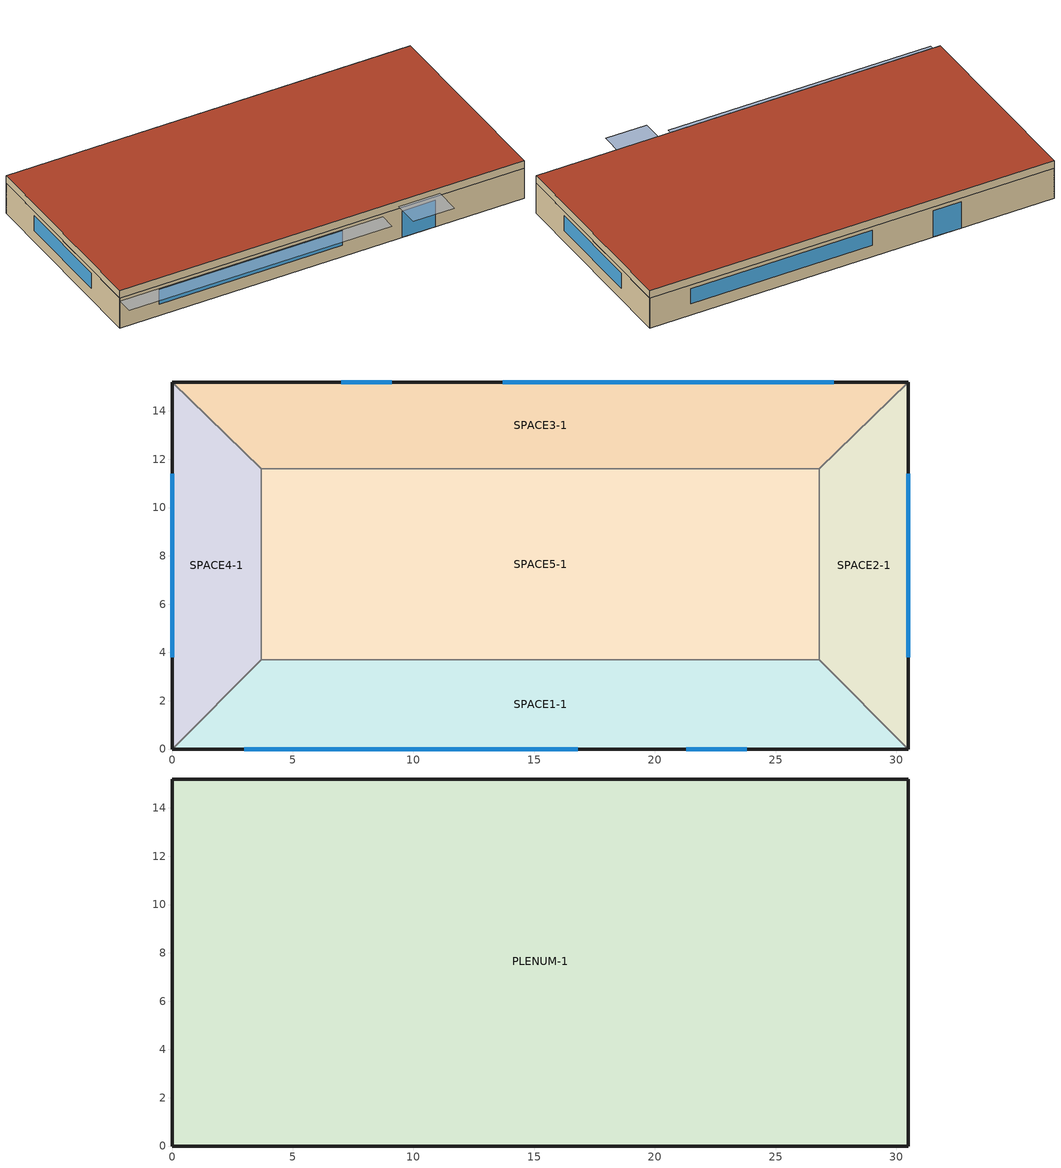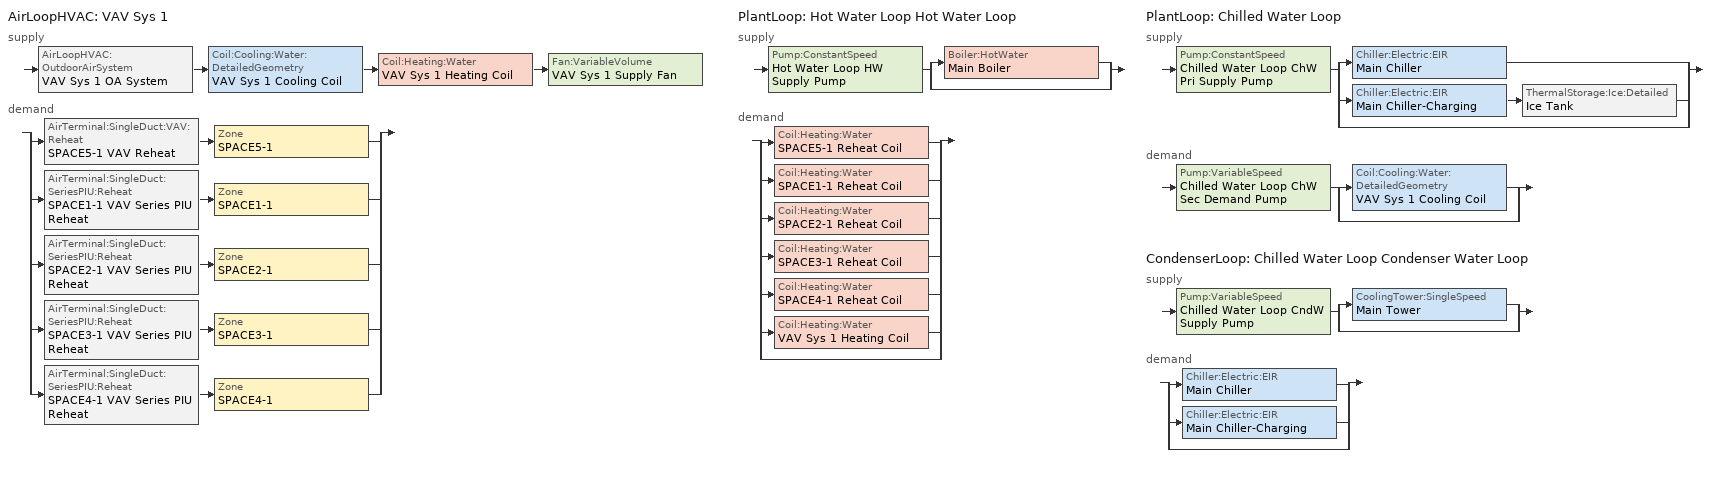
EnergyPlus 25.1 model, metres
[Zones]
SPACE1-1
 floor ground (FLOOR-SLAB-1): 26.8,3.7 30.5,0 0,0 3.7,3.7 z0
 wall outside (WALL-1): 0,0 30.5,0 z0:2.4
 wall to SPACE2-1 (INT-WALL-1): 30.5,0 26.8,3.7 z0:2.4
 wall to SPACE4-1 (INT-WALL-1): 3.7,3.7 0,0 z0:2.4
 wall to SPACE5-1 (INT-WALL-1): 26.8,3.7 3.7,3.7 z0:2.4
 window (Dbl Clr 3mm/13mm Air): 3,0 16.8,0 z0.9:2.1
 window (Sgl Grey 3mm): 21.3,0 23.8,0 z0:2.1
SPACE2-1
 floor ground (FLOOR-SLAB-1): 26.8,11.6 30.5,15.2 30.5,0 26.8,3.7 z0
 wall outside (WALL-1): 30.5,0 30.5,15.2 z0:2.4
 wall to SPACE3-1 (INT-WALL-1): 30.5,15.2 26.8,11.6 z0:2.4
 wall to SPACE5-1 (INT-WALL-1): 26.8,11.6 26.8,3.7 z0:2.4
 window (Dbl Clr 3mm/13mm Air): 30.5,3.8 30.5,11.4 z0.9:2.1
SPACE3-1
 floor ground (FLOOR-SLAB-1): 26.8,11.6 3.7,11.6 0,15.2 30.5,15.2 z0
 wall outside (WALL-1): 30.5,15.2 0,15.2 z0:2.4
 wall to SPACE4-1 (INT-WALL-1): 0,15.2 3.7,11.6 z0:2.4
 wall to SPACE5-1 (INT-WALL-1): 3.7,11.6 26.8,11.6 z0:2.4
 window (Dbl Clr 3mm/13mm Air): 27.4,15.2 13.7,15.2 z0.9:2.1
 window (Sgl Grey 3mm): 9.1,15.2 7,15.2 z0:2.1
SPACE4-1
 floor ground (FLOOR-SLAB-1): 3.7,3.7 0,0 0,15.2 3.7,11.6 z0
 wall outside (WALL-1): 0,15.2 0,0 z0:2.4
 wall to SPACE5-1 (INT-WALL-1): 3.7,3.7 3.7,11.6 z0:2.4
 window (Dbl Clr 3mm/13mm Air): 0,11.4 0,3.8 z0.9:2.1
SPACE5-1
 floor ground (FLOOR-SLAB-1): 26.8,11.6 26.8,3.7 3.7,3.7 3.7,11.6 z0
PLENUM-1
 floor to SPACE1-1 (CLNG-1): 26.8,3.7 30.5,0 0,0 3.7,3.7 z2.4
 floor to SPACE2-1 (CLNG-1): 26.8,11.6 30.5,15.2 30.5,0 26.8,3.7 z2.4
 floor to SPACE3-1 (CLNG-1): 26.8,11.6 3.7,11.6 0,15.2 30.5,15.2 z2.4
 floor to SPACE4-1 (CLNG-1): 3.7,3.7 0,0 0,15.2 3.7,11.6 z2.4
 floor to SPACE5-1 (CLNG-1): 26.8,11.6 26.8,3.7 3.7,3.7 3.7,11.6 z2.4
 wall outside (WALL-1): 0,0 30.5,0 30.5,15.2 0,15.2 0,0 z2.4:3
 roof outside (ROOF-1): 0,15.2 0,0 30.5,0 30.5,15.2 z3
shading: 0,-1.3 0,0 19.8,0 19.8,-1.3 z2.2; 21,-2 21,0 24.1,0 24.1,-2 z2.6
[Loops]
AirLoopHVAC 'VAV Sys 1'
 supply: AirLoopHVAC:OutdoorAirSystem 'VAV Sys 1 OA System' > Coil:Cooling:Water:DetailedGeometry 'VAV Sys 1 Cooling Coil' > Coil:Heating:Water 'VAV Sys 1 Heating Coil' > Fan:VariableVolume 'VAV Sys 1 Supply Fan'
 demand: split
  | AirTerminal:SingleDuct:VAV:Reheat 'SPACE5-1 VAV Reheat' > Zone 'SPACE5-1'
  | AirTerminal:SingleDuct:SeriesPIU:Reheat 'SPACE1-1 VAV Series PIU Reheat' > Zone 'SPACE1-1'
  | AirTerminal:SingleDuct:SeriesPIU:Reheat 'SPACE2-1 VAV Series PIU Reheat' > Zone 'SPACE2-1'
  | AirTerminal:SingleDuct:SeriesPIU:Reheat 'SPACE3-1 VAV Series PIU Reheat' > Zone 'SPACE3-1'
  | AirTerminal:SingleDuct:SeriesPIU:Reheat 'SPACE4-1 VAV Series PIU Reheat' > Zone 'SPACE4-1'
PlantLoop 'Hot Water Loop Hot Water Loop'
 supply: Pump:ConstantSpeed 'Hot Water Loop HW Supply Pump' > split
  | Boiler:HotWater 'Main Boiler'
  | bypass
 demand: split
  | Coil:Heating:Water 'SPACE5-1 Reheat Coil'
  | Coil:Heating:Water 'SPACE1-1 Reheat Coil'
  | Coil:Heating:Water 'SPACE2-1 Reheat Coil'
  | Coil:Heating:Water 'SPACE3-1 Reheat Coil'
  | Coil:Heating:Water 'SPACE4-1 Reheat Coil'
  | Coil:Heating:Water 'VAV Sys 1 Heating Coil'
  | bypass
PlantLoop 'Chilled Water Loop'
 supply: Pump:ConstantSpeed 'Chilled Water Loop ChW Pri Supply Pump' > split
  | Chiller:Electric:EIR 'Main Chiller'
  | Chiller:Electric:EIR 'Main Chiller-Charging' > ThermalStorage:Ice:Detailed 'Ice Tank'
  | bypass
 demand: Pump:VariableSpeed 'Chilled Water Loop ChW Sec Demand Pump' > split
  | Coil:Cooling:Water:DetailedGeometry 'VAV Sys 1 Cooling Coil'
  | bypass
CondenserLoop 'Chilled Water Loop Condenser Water Loop'
 supply: Pump:VariableSpeed 'Chilled Water Loop CndW Supply Pump' > split
  | CoolingTower:SingleSpeed 'Main Tower'
  | bypass
 demand: split
  | Chiller:Electric:EIR 'Main Chiller'
  | Chiller:Electric:EIR 'Main Chiller-Charging'
  | bypass
[Building]
Building: North Axis {deg}=30; Terrain=City; Loads Convergence Tolerance Value {W}=0.04; Temperature Convergence Tolerance Value {deltaC}=0.4; Solar Distribution=FullExterior; Maximum Number of Warmup Days=25; Minimum Number of Warmup Days=6
[Site:Location]
CHICAGO_IL_USA TMY2-94846: Latitude {deg}=41.78; Longitude {deg}=-87.75; Time Zone {hr}=-6; Elevation {m}=190
[SizingPeriod:DesignDay] Day of Month=21; Humidity Condition Type=Wetbulb; Barometric Pressure {Pa}=99063; Rain Indicator=No; Snow Indicator=No; Daylight Saving Time Indicator=No; Solar Model Indicator=ASHRAEClearSky
Name | Month | Day Type | Maximum Dry-Bulb Temperature {C} | Daily Dry-Bulb Temperature Range {deltaC} | Wetbulb or DewPoint at Maximum Dry-Bulb {C} | Wind Speed {m/s} | Wind Direction {deg} | Sky Clearness
CHICAGO_IL_USA Annual Heating 99% Design Conditions DB | 1 | WinterDesignDay | -17.3 | 0 | -17.3 | 4.9 | 270 | 0
CHICAGO_IL_USA Annual Cooling 1% Design Conditions DB/MCWB | 7 | SummerDesignDay | 31.5 | 10.7 | 23 | 5.3 | 230 | 1
[Site:GroundTemperature:BuildingSurface]
21.5, 21.4, 21.5, 21.5, 22, 22.9, 23, 23.1, 23.1, 22.2, 21.7, 21.6
[Material] Thermal Absorptance=0.9
Name | Roughness | Thickness {m} | Conductivity {W/m-K} | Density {kg/m3} | Specific Heat {J/kg-K} | Solar Absorptance | Visible Absorptance
RG01 | Rough | 0.0127 | 1.442 | 881 | 1674 | 0.65 | 0.65
BR01 | VeryRough | 0.0095 | 0.162 | 1121 | 1464 | 0.7 | 0.7
IN46 | VeryRough | 0.0762 | 0.023 | 24 | 1590 | 0.5 | 0.5
WD01 | MediumSmooth | 0.0191 | 0.115 | 513 | 1381 | 0.78 | 0.78
PW03 | MediumSmooth | 0.0127 | 0.115 | 545 | 1213 | 0.78 | 0.78
IN02 | Rough | 0.0901 | 0.043 | 10 | 837 | 0.75 | 0.75
GP01 | MediumSmooth | 0.0127 | 0.16 | 801 | 837 | 0.75 | 0.75
GP02 | MediumSmooth | 0.0159 | 0.16 | 801 | 837 | 0.75 | 0.75
CC03 | MediumRough | 0.1016 | 1.31 | 2243 | 837 | 0.65 | 0.65
[Material:NoMass]
MAT-CLNG-1: Roughness=Rough; Thermal Resistance {m2-K/W}=0.652259; Thermal Absorptance=0.65; Solar Absorptance=0.65; Visible Absorptance=0.65
[Material:AirGap]
AL21: Thermal Resistance {m2-K/W}=0.157
[Construction]
ROOF-1: RG01, BR01, IN46, WD01
WALL-1: WD01, PW03, IN02, GP01
CLNG-1: MAT-CLNG-1
FLOOR-SLAB-1: CC03
INT-WALL-1: GP02, AL21, GP02
Dbl Clr 3mm/13mm Air: CLEAR 3MM, AIR 13MM, CLEAR 3MM
Sgl Grey 3mm: GREY 3MM
[WindowMaterial:Gas]
AIR 13MM: Gas Type=Air; Thickness {m}=0.0127
[WindowMaterial:Glazing] Optical Data Type=SpectralAverage; Thickness {m}=0.003; Infrared Transmittance at Normal Incidence=0; Front Side Infrared Hemispherical Emissivity=0.84; Back Side Infrared Hemispherical Emissivity=0.84; Conductivity {W/m-K}=0.9
Name | Solar Transmittance at Normal Incidence | Front Side Solar Reflectance at Normal Incidence | Back Side Solar Reflectance at Normal Incidence | Visible Transmittance at Normal Incidence | Front Side Visible Reflectance at Normal Incidence | Back Side Visible Reflectance at Normal Incidence
CLEAR 3MM | 0.837 | 0.075 | 0.075 | 0.898 | 0.081 | 0.081
GREY 3MM | 0.626 | 0.061 | 0.061 | 0.611 | 0.061 | 0.061
[Zone] Type=1; Multiplier=1
Name | Ceiling Height {m} | Volume {m3}
PLENUM-1 | 0.6096 | 283.2
SPACE1-1; SPACE3-1 | 2.4384 | 239.247
SPACE2-1; SPACE4-1 | 2.4384 | 103.311
SPACE5-1 | 2.4384 | 447.683
[ZoneInfiltration:DesignFlowRate] Schedule=INFIL-SCH; Design Flow Rate Calculation Method=flow/zone; Constant Term Coefficient=0; Temperature Term Coefficient=0; Velocity Term Coefficient=0.2237; Velocity Squared Term Coefficient=0
Name | Zone or ZoneList or Space or SpaceList | Design Flow Rate {m3/s}
SPACE1-1 Infil 1 | SPACE1-1 | 0.0167
SPACE2-1 Infil 1 | SPACE2-1 | 0.00717
SPACE3-1 Infil 1 | SPACE3-1 | 0.0167
SPACE4-1 Infil 1 | SPACE4-1 | 0.00717
SPACE5-1 Infil 1 | SPACE5-1 | 0.031089
[People] Number of People Schedule=OCCUPY-1; Number of People Calculation Method=people; Fraction Radiant=0.3; Activity Level Schedule=ActSchd
Name | Zone or ZoneList or Space or SpaceList | Number of People
SPACE1-1 People 1 | SPACE1-1 | 11
SPACE2-1 People 1 | SPACE2-1 | 5
SPACE3-1 People 1 | SPACE3-1 | 11
SPACE4-1 People 1 | SPACE4-1 | 5
SPACE5-1 People 1 | SPACE5-1 | 20
[Lights] Schedule=LIGHTS-1; Design Level Calculation Method=LightingLevel; Return Air Fraction=0.2; Fraction Radiant=0.59; Fraction Visible=0.2; Fraction Replaceable=0
Name | Zone or ZoneList or Space or SpaceList | Lighting Level {W}
SPACE1-1 Lights 1 | SPACE1-1 | 1584
SPACE2-1 Lights 1 | SPACE2-1 | 684
SPACE3-1 Lights 1 | SPACE3-1 | 1584
SPACE4-1 Lights 1 | SPACE4-1 | 684
SPACE5-1 Lights 1 | SPACE5-1 | 2964
[ElectricEquipment] Schedule=EQUIP-1; Design Level Calculation Method=EquipmentLevel; Fraction Latent=0; Fraction Radiant=0.3; Fraction Lost=0
Name | Zone or ZoneList or Space or SpaceList | Design Level {W}
SPACE1-1 ElecEq 1 | SPACE1-1 | 1056
SPACE2-1 ElecEq 1 | SPACE2-1 | 456
SPACE3-1 ElecEq 1 | SPACE3-1 | 1056
SPACE4-1 ElecEq 1 | SPACE4-1 | 456
SPACE5-1 ElecEq 1 | SPACE5-1 | 1976
[ThermostatSetpoint:DualSetpoint]
All Zones Dual SP Control: Heating Setpoint Temperature Schedule=Htg-SetP-Sch; Cooling Setpoint Temperature Schedule=Clg-SetP-Sch
[ZoneControl:Thermostat] Control Type Schedule=COMPACT HVAC-ALWAYS 4; Control 1=All Zones Dual SP Control
Name | Zone or ZoneList
SPACE5-1 Thermostat | SPACE5-1
SPACE1-1 Thermostat | SPACE1-1
SPACE2-1 Thermostat | SPACE2-1
SPACE3-1 Thermostat | SPACE3-1
SPACE4-1 Thermostat | SPACE4-1
[Sizing:Zone] Zone Cooling Design Supply Air Temperature Input Method=SupplyAirTemperature; Zone Cooling Design Supply Air Temperature {C}=14; Zone Heating Design Supply Air Temperature Input Method=SupplyAirTemperature; Zone Heating Design Supply Air Temperature {C}=50; Zone Cooling Design Supply Air Humidity Ratio {kgWater/kgDryAir}=0.008; Zone Heating Design Supply Air Humidity Ratio {kgWater/kgDryAir}=0.008; Zone Heating Sizing Factor=0; Zone Cooling Sizing Factor=0; Cooling Design Air Flow Method=DesignDay; Cooling Design Air Flow Rate {m3/s}=0; Heating Design Air Flow Method=DesignDay; Heating Design Air Flow Rate {m3/s}=0; Account for Dedicated Outdoor Air System=No; Dedicated Outdoor Air System Control Strategy=NeutralSupplyAir; Dedicated Outdoor Air Low Setpoint Temperature for Design {C}=autosize; Dedicated Outdoor Air High Setpoint Temperature for Design {C}=autosize
Name | Design Specification Outdoor Air Object
SPACE5-1 | SZ DSOA SPACE5-1
SPACE1-1 | SZ DSOA SPACE1-1
SPACE2-1 | SZ DSOA SPACE2-1
SPACE3-1 | SZ DSOA SPACE3-1
SPACE4-1 | SZ DSOA SPACE4-1
[DesignSpecification:OutdoorAir] Outdoor Air Method=flow/person; Outdoor Air Flow per Person {m3/s-person}=0.00944; Outdoor Air Flow per Zone Floor Area {m3/s-m2}=0; Outdoor Air Flow per Zone {m3/s}=0
SZ DSOA SPACE5-1; SZ DSOA SPACE1-1; SZ DSOA SPACE2-1; SZ DSOA SPACE3-1; SZ DSOA SPACE4-1
[Zone equipment]
SPACE5-1: SPACE5-1 VAV Reheat
SPACE1-1: SPACE1-1 VAV Series PIU Reheat
SPACE2-1: SPACE2-1 VAV Series PIU Reheat
SPACE3-1: SPACE3-1 VAV Series PIU Reheat
SPACE4-1: SPACE4-1 VAV Series PIU Reheat
[AirTerminal:SingleDuct:VAV:Reheat]
SPACE5-1 VAV Reheat: Availability Schedule=COMPACT HVAC-ALWAYS 1; Maximum Air Flow Rate {m3/s}=autosize; Zone Minimum Air Flow Input Method=Constant; Constant Minimum Air Flow Fraction=0.3; Reheat Coil=SPACE5-1 Reheat Coil; Maximum Hot Water or Steam Flow Rate {m3/s}=autosize; Minimum Hot Water or Steam Flow Rate {m3/s}=0; Convergence Tolerance=0.001; Damper Heating Action=Reverse
[Coil:Heating:Water] Availability Schedule=COMPACT HVAC-ALWAYS 1; U-Factor Times Area Value {W/K}=autosize; Maximum Water Flow Rate {m3/s}=autosize; Performance Input Method=UFactorTimesAreaAndDesignWaterFlowRate; Rated Capacity {W}=autosize; Rated Inlet Water Temperature {C}=82.2; Rated Inlet Air Temperature {C}=16.6; Rated Outlet Water Temperature {C}=71.1; Rated Outlet Air Temperature {C}=32.2
SPACE5-1 Reheat Coil; SPACE1-1 Reheat Coil; SPACE2-1 Reheat Coil; SPACE3-1 Reheat Coil; SPACE4-1 Reheat Coil; VAV Sys 1 Heating Coil
[AirTerminal:SingleDuct:SeriesPIU:Reheat] Availability Schedule=COMPACT HVAC-ALWAYS 1; Maximum Air Flow Rate {m3/s}=autosize; Maximum Primary Air Flow Rate {m3/s}=autosize; Minimum Primary Air Flow Fraction=autosize; Maximum Hot Water or Steam Flow Rate {m3/s}=autosize; Minimum Hot Water or Steam Flow Rate {m3/s}=0; Convergence Tolerance=0.001
Name | Fan | Reheat Coil
SPACE1-1 VAV Series PIU Reheat | SPACE1-1 PIU Fan | SPACE1-1 Reheat Coil
SPACE2-1 VAV Series PIU Reheat | SPACE2-1 PIU Fan | SPACE2-1 Reheat Coil
SPACE3-1 VAV Series PIU Reheat | SPACE3-1 PIU Fan | SPACE3-1 Reheat Coil
SPACE4-1 VAV Series PIU Reheat | SPACE4-1 PIU Fan | SPACE4-1 Reheat Coil
[Fan:ConstantVolume] Availability Schedule=COMPACT HVAC-ALWAYS 1; Fan Total Efficiency=0.7; Pressure Rise {Pa}=1000; Maximum Flow Rate {m3/s}=autosize; Motor Efficiency=0.9; Motor In Airstream Fraction=1
SPACE1-1 PIU Fan; SPACE2-1 PIU Fan; SPACE3-1 PIU Fan; SPACE4-1 PIU Fan
[Sizing:System]
VAV Sys 1: Type of Load to Size On=sensible; Design Outdoor Air Flow Rate {m3/s}=autosize; Central Heating Maximum System Air Flow Ratio=0.3; Preheat Design Temperature {C}=7; Preheat Design Humidity Ratio {kgWater/kgDryAir}=0.008; Precool Design Temperature {C}=11; Precool Design Humidity Ratio {kgWater/kgDryAir}=0.008; Central Cooling Design Supply Air Temperature {C}=14; Central Heating Design Supply Air Temperature {C}=10; Type of Zone Sum to Use=noncoincident; 100% Outdoor Air in Cooling=no; 100% Outdoor Air in Heating=no; Central Cooling Design Supply Air Humidity Ratio {kgWater/kgDryAir}=0.008; Central Heating Design Supply Air Humidity Ratio {kgWater/kgDryAir}=0.008; Cooling Supply Air Flow Rate Method=DesignDay; Cooling Supply Air Flow Rate {m3/s}=0; Heating Supply Air Flow Rate Method=DesignDay; Heating Supply Air Flow Rate {m3/s}=0; Zone Maximum Outdoor Air Fraction=1; Cooling Design Capacity Method=CoolingDesignCapacity; Cooling Design Capacity {W}=autosize; Heating Design Capacity Method=HeatingDesignCapacity; Heating Design Capacity {W}=autosize; Central Cooling Capacity Control Method=VAV
[AirLoopHVAC]
VAV Sys 1: Design Supply Air Flow Rate {m3/s}=autosize
[AirLoopHVAC:ReturnPlenum]
VAV Sys 1 Return Plenum: Zone=PLENUM-1
[AvailabilityManager:NightCycle]
VAV Sys 1 Availability: Applicability Schedule=COMPACT HVAC-ALWAYS 1; Fan Schedule=FanAvailSched; Control Type=CycleOnAnyZoneFansOnly; Thermostat Tolerance {deltaC}=1; Cycling Run Time Control Type=FixedRunTime; Cycling Run Time {s}=3600
[SetpointManager:Scheduled] Control Variable=Temperature
Name | Schedule | Setpoint Node or NodeList
VAV Sys 1 Cooling Supply Air Temp Manager | COMPACT HVAC-ALWAYS 14 | VAV Sys 1 Supply Fan Outlet
VAV Sys 1 Heating Supply Air Temp Manager | COMPACT HVAC-ALWAYS 10.0 | VAV Sys 1 Supply Path Inlet
Main Chiller Setpoint Manager | Main Chiller Setpoint Temp Schedule | Main Chiller ChW Outlet
Main Chiller-Charging Setpoint Manager | Main Chiller-Charging Setpoint Temp Schedule | Ice Tank Inlet
Ice Tank Setpoint Manager | Ice Tank Setpoint Temp Schedule | Ice Tank Outlet
Chilled Water Primary Loop Setpoint Manager | CW Loop Temp Schedule | Chilled Water Loop ChW Pri Supply Outlet
Chilled Water Secondary Loop Setpoint Manager | COMPACT HVAC-ALWAYS 7.22 | Chilled Water Loop ChW Sec Demand Inlet
Chilled Water Loop CndW Temp Manager | COMPACT HVAC-ALWAYS 29.4 | Chilled Water Loop CndW Supply Outlet
[Coil:Cooling:Water:DetailedGeometry]
VAV Sys 1 Cooling Coil: Availability Schedule=COMPACT HVAC-ALWAYS 1; Maximum Water Flow Rate {m3/s}=autosize; Tube Outside Surface Area {m2}=autosize; Total Tube Inside Area {m2}=autosize; Fin Surface Area {m2}=autosize; Minimum Airflow Area {m2}=autosize; Coil Depth {m}=autosize; Fin Diameter {m}=autosize; Fin Thickness {m}=0.0015; Tube Inside Diameter {m}=0.01445; Tube Outside Diameter {m}=0.0159; Tube Thermal Conductivity {W/m-K}=386; Fin Thermal Conductivity {W/m-K}=204; Fin Spacing {m}=0.0018; Tube Depth Spacing {m}=0.026; Number of Tube Rows=4; Number of Tubes per Row=autosize
[Controller:WaterCoil] Control Variable=Temperature; Actuator Variable=FLOW; Controller Convergence Tolerance {deltaC}=autosize; Maximum Actuated Flow {m3/s}=autosize; Minimum Actuated Flow {m3/s}=0
Name | Action
VAV Sys 1 Cooling Coil Controller | Reverse
VAV Sys 1 Heating Coil Controller | Normal
[SetpointManager:MixedAir] Control Variable=Temperature
Name | Setpoint Node or NodeList
VAV Sys 1 Cooling Coil Air Temp Manager | VAV Sys 1 Mixed Air Nodes
VAV Sys 1 Heating Coil Air Temp Manager | VAV Sys 1 Heating Coil Outlet
[Fan:VariableVolume]
VAV Sys 1 Supply Fan: Availability Schedule=FanAvailSched; Fan Total Efficiency=0.7; Pressure Rise {Pa}=600; Maximum Flow Rate {m3/s}=autosize; Fan Power Minimum Flow Rate Input Method=Fraction; Fan Power Minimum Flow Fraction=0.25; Motor Efficiency=0.9; Motor In Airstream Fraction=1; Fan Power Coefficient 1=0.350712; Fan Power Coefficient 2=0.308505; Fan Power Coefficient 3=-0.541374; Fan Power Coefficient 4=0.871988; Fan Power Coefficient 5=0
[Controller:OutdoorAir]
VAV Sys 1 OA Controller: Minimum Outdoor Air Flow Rate {m3/s}=autosize; Maximum Outdoor Air Flow Rate {m3/s}=autosize; Economizer Control Type=DifferentialDryBulb; Economizer Control Action Type=ModulateFlow; Economizer Maximum Limit Dry-Bulb Temperature {C}=19; Economizer Minimum Limit Dry-Bulb Temperature {C}=4; Lockout Type=NoLockout; Minimum Limit Type=FixedMinimum; Minimum Outdoor Air Schedule=Min OA Sched
[Sizing:Plant]
Name | Loop Type | Design Loop Exit Temperature {C} | Loop Design Temperature Difference {deltaC}
Hot Water Loop Hot Water Loop | Heating | 82 | 11
Chilled Water Loop | Cooling | 7.22 | 6.67
Chilled Water Loop Condenser Water Loop | Condenser | 29.4 | 5.6
[PlantLoop] Minimum Loop Flow Rate {m3/s}=0; Plant Loop Volume {m3}=autosize; Load Distribution Scheme=SequentialLoad; Plant Loop Demand Calculation Scheme=SingleSetPoint
Name | Fluid Type | Plant Equipment Operation Scheme | Maximum Loop Temperature {C} | Minimum Loop Temperature {C} | Maximum Loop Flow Rate {m3/s} | User Defined Fluid Type | Common Pipe Simulation
Hot Water Loop Hot Water Loop | Water | Hot Water Loop Operation | 100 | 10 | autosize
Chilled Water Loop | UserDefinedFluidType | Chilled Water Loop Chiller Operation | 98 | -5 | 0.0027018 | EthyleneGlycol40Percent | TwoWayCommonPipe
[PlantEquipmentOperationSchemes] Control Scheme 1 Schedule=COMPACT HVAC-ALWAYS 1
Name | Control Scheme 1
Hot Water Loop Operation | Hot Water Loop Operation All Hours
Chilled Water Loop Chiller Operation | Chiller and Partial Ice Storage
[PlantEquipmentOperation:HeatingLoad]
Hot Water Loop Operation All Hours: Load Range 1 Lower Limit {W}=0; Load Range 1 Upper Limit {W}=1000000000000000; Range 1 Equipment List=Hot Water Loop All Equipment
[PlantEquipmentList]
Hot Water Loop All Equipment: Main Boiler
[SetpointManager:OutdoorAirReset]
Hot Water Loop HW Temp Manager: Control Variable=Temperature; Setpoint at Outdoor Low Temperature {C}=82.2; Outdoor Low Temperature {C}=-6.7; Setpoint at Outdoor High Temperature {C}=65.6; Outdoor High Temperature {C}=10; Setpoint Node or NodeList=Hot Water Loop HW Supply Outlet
[Pump:ConstantSpeed] Design Pump Head {Pa}=179352; Motor Efficiency=0.9; Fraction of Motor Inefficiencies to Fluid Stream=0
Name | Design Flow Rate {m3/s} | Design Power Consumption {W} | Pump Control Type | Pump Flow Rate Schedule
Hot Water Loop HW Supply Pump | autosize | autosize | INTERMITTENT
Chilled Water Loop ChW Pri Supply Pump | 0.0027018 | 790.28 | CONTINUOUS | COMPACT HVAC-ALWAYS 1
[Boiler:HotWater]
Main Boiler: Fuel Type=NaturalGas; Nominal Capacity {W}=autosize; Nominal Thermal Efficiency=0.8; Efficiency Curve Temperature Evaluation Variable=LeavingBoiler; Normalized Boiler Efficiency Curve=BoilerEfficiency; Design Water Flow Rate {m3/s}=autosize; Minimum Part Load Ratio=0; Maximum Part Load Ratio=1.1; Optimum Part Load Ratio=1; Water Outlet Upper Temperature Limit {C}=100; Boiler Flow Mode=ConstantFlow; On Cycle Parasitic Electric Load {W}=0
[PlantEquipmentOperation:ComponentSetpoint]
Chiller and Partial Ice Storage: Equipment 1=Main Chiller; Component 1 Flow Rate {m3/s}=0.0013509; Operation 1 Type=COOLING; Equipment 2=Main Chiller-Charging; Component 2 Flow Rate {m3/s}=0.0013509; Operation 2 Type=COOLING; Equipment 3=Ice Tank; Component 3 Flow Rate {m3/s}=0.0013509; Operation 3 Type=DUAL
[Chiller:Electric:EIR] Reference Capacity {W}=20000; Reference COP {W/W}=3.2; Reference Leaving Chilled Water Temperature {C}=6.67; Reference Entering Condenser Fluid Temperature {C}=29.4; Reference Chilled Water Flow Rate {m3/s}=0.0013509; Reference Condenser Fluid Flow Rate {m3/s}=0.00084106; Cooling Capacity Function of Temperature Curve=Main Chiller RecipCapFT; Electric Input to Cooling Output Ratio Function of Temperature Curve=Main Chiller RecipEIRFT; Electric Input to Cooling Output Ratio Function of Part Load Ratio Curve=Main Chiller RecipEIRFPLR; Minimum Part Load Ratio=0; Maximum Part Load Ratio=1; Optimum Part Load Ratio=1; Minimum Unloading Ratio=0.25; Condenser Type=WaterCooled; Fraction of Compressor Electric Consumption Rejected by Condenser=1; Chiller Flow Mode=ConstantFlow; Design Heat Recovery Water Flow Rate {m3/s}=0
Name | Leaving Chilled Water Lower Temperature Limit {C}
Main Chiller | 5
Main Chiller-Charging | -5
[ThermalStorage:Ice:Detailed]
Ice Tank: Availability Schedule=Ice Tank Availability; Capacity {GJ}=0.6; Discharging Curve Variable Specifications=FractionDischargedLMTD; Discharging Curve=DischargeCurve; Charging Curve Variable Specifications=FractionChargedLMTD; Charging Curve=ChargeCurve; Timestep of the Curve Data {hr}=1; Parasitic Electric Load During Discharging=0.0001; Parasitic Electric Load During Charging=0.0002; Tank Loss Coefficient=0.0003; Freezing Temperature of Storage Medium {C}=0
[CoolingTower:SingleSpeed]
Main Tower: Design Water Flow Rate {m3/s}=autosize; Design Air Flow Rate {m3/s}=autosize; Design Fan Power {W}=autosize; Design U-Factor Times Area Value {W/K}=autosize; Free Convection Regime Air Flow Rate {m3/s}=autocalculate; Free Convection Regime U-Factor Times Area Value {W/K}=autocalculate; Performance Input Method=UFactorTimesAreaAndDesignWaterFlowRate
[AvailabilityManager:LowTemperatureTurnOff]
Name | Temperature {C} | Applicability Schedule
Cold Weather Pri Chilled Water Shut Off Availability Manager | 10
End Storage Charging Availability Manager | -4 | FanAvailSchedInverse
[Pump:VariableSpeed] Design Pump Head {Pa}=179352; Design Power Consumption {W}=autosize; Motor Efficiency=0.9; Fraction of Motor Inefficiencies to Fluid Stream=0; Coefficient 1 of the Part Load Performance Curve=0; Coefficient 2 of the Part Load Performance Curve=1; Coefficient 3 of the Part Load Performance Curve=0; Coefficient 4 of the Part Load Performance Curve=0; Design Minimum Flow Rate {m3/s}=0; Pump Control Type=INTERMITTENT; Pump Flow Rate Schedule=COMPACT HVAC-ALWAYS 1
Name | Design Maximum Flow Rate {m3/s}
Chilled Water Loop ChW Sec Demand Pump | 0.0013509
Chilled Water Loop CndW Supply Pump | autosize
[CondenserLoop]
Chilled Water Loop Condenser Water Loop: Fluid Type=Water; Condenser Equipment Operation Scheme=Chilled Water Loop Condenser Operation; Maximum Loop Temperature {C}=80; Minimum Loop Temperature {C}=5; Maximum Loop Flow Rate {m3/s}=autosize; Minimum Loop Flow Rate {m3/s}=0; Condenser Loop Volume {m3}=autosize; Load Distribution Scheme=SequentialLoad
[CondenserEquipmentOperationSchemes]
Chilled Water Loop Condenser Operation: Control Scheme 1=Chilled Water Loop Condenser Operation All Hours; Control Scheme 1 Schedule=COMPACT HVAC-ALWAYS 1
[PlantEquipmentOperation:CoolingLoad]
Chilled Water Loop Condenser Operation All Hours: Load Range 1 Lower Limit {W}=0; Load Range 1 Upper Limit {W}=1000000000000000; Range 1 Equipment List=Chilled Water Loop All Condensers
[CondenserEquipmentList]
Chilled Water Loop All Condensers: Main Tower
[UtilityCost:Tariff]
WiscPubServ_CG-20-SmallCommercial: Output Meter=Electricity:Facility; Conversion Factor Choice=kWh; Time of Use Period Schedule=WiscPubServTOUSchedule; Season Schedule=WiscPubServSeasonSched; Demand Window Length=halfHour; Monthly Charge or Variable=45; Group=Comm Elec
[UtilityCost:Charge:Simple] Tariff=WiscPubServ_CG-20-SmallCommercial
Name | Utility Cost Charge Simple | Source Variable | Season | Category Variable | Cost per Unit Value or Variable
 | SummerOnPeakEnergyCharge | PeakEnergy | Summer | EnergyCharges | 0.0447
 | SummerOffPeakEnergyCharge | OffPeakEnergy | Summer | EnergyCharges | 0.0255
 | WinterOnPeakEnergyCharge | PeakEnergy | Winter | EnergyCharges | 0.0447
 | winterOffPeakEnergyCharge | OffPeakEnergy | Winter | EnergyCharges | 0.0255
 | winterOnPeakDemandCharge | PeakDemand | Winter | DemandCharges | 5.448
 | winterOffPeakDemandCharge | OffPeakDemand | Winter | DemandCharges | 0
 | SummerOnPeakDemandCharge | PeakDemand | Summer | DemandCharges | 7.95
;  | SummerOffPeakDemandCharge | OffPeakDemand | Summer | DemandCharges | 0
 | AnnualDemandCharge | totalDemand | Annual | DemandCharges | 1.14
 | taxofSevenPercent | SubTotal | annual | Taxes | 0.07
[Schedule:Compact]
OCCUPY-1: Through: 12/31, For: WeekDays SummerDesignDay CustomDay1 CustomDay2, Until: 8:00, 0, Until: 11:00, 1, Until: 12:00, 0.8, Until: 13:00, 0.4, Until: 14:00, 0.8, Until: 18:00, 1, Until: 19:00, 0.5, Until: 21:00, 0.1, Until: 24:00, 0, For: Weekends WinterDesignDay Holiday, Until: 24:00, 0
LIGHTS-1: Through: 12/31, For: WeekDays SummerDesignDay CustomDay1 CustomDay2, Until: 8:00, 0.05, Until: 9:00, 0.9, Until: 10:00, 0.95, Until: 11:00, 1, Until: 12:00, 0.95, Until: 13:00, 0.8, Until: 14:00, 0.9, Until: 18:00, 1, Until: 19:00, 0.6, Until: 21:00, 0.4, Until: 24:00, 0.05, For: Weekends WinterDesignDay Holiday, Until: 24:00, 0.05
EQUIP-1: Through: 12/31, For: WeekDays SummerDesignDay CustomDay1 CustomDay2, Until: 8:00, 0.02, Until: 9:00, 0.4, Until: 14:00, 0.9, Until: 15:00, 0.8, Until: 16:00, 0.7, Until: 18:00, 0.5, Until: 21:00, 0.3, Until: 24:00, 0.02, For: Weekends WinterDesignDay Holiday, Until: 24:00, 0.02
INFIL-SCH: Through: 12/31, For: WeekDays CustomDay1 CustomDay2, Until: 7:00, 1, Until: 21:00, 0, Until: 24:00, 1, For: Weekends Holiday, Until: 24:00, 1, For: SummerDesignDay, Until: 24:00, 1, For: WinterDesignDay, Until: 24:00, 1
ActSchd: Through: 12/31, For: AllDays, Until: 24:00, 117.24
Htg-SetP-Sch: Through: 12/31, For: WeekDays CustomDay1 CustomDay2, Until: 6:00, 13, Until: 7:00, 18, Until: 21:00, 23, Until: 24:00, 13, For: WeekEnds Holiday, Until: 24:00, 13, For: SummerDesignDay, Until: 24:00, 13, For: WinterDesignDay, Until: 24:00, 23
Clg-SetP-Sch: Through: 12/31, For: WeekDays CustomDay1 CustomDay2, Until: 7:00, 32, Until: 21:00, 24, Until: 24:00, 32, For: WeekEnds Holiday, Until: 24:00, 32, For: SummerDesignDay, Until: 24:00, 24, For: WinterDesignDay, Until: 24:00, 32
FanAvailSched: Through: 12/31, For: WeekDays CustomDay1 CustomDay2, Until: 7:00, 0, Until: 21:00, 1, Until: 24:00, 0, For: Weekends Holiday, Until: 24:00, 0, For: SummerDesignDay, Until: 24:00, 1, For: WinterDesignDay, Until: 24:00, 1
FanAvailSchedInverse: Through: 12/31, For: WeekDays CustomDay1 CustomDay2, Until: 7:00, 1, Until: 21:00, 0, Until: 24:00, 1, For: Weekends Holiday, Until: 24:00, 1, For: SummerDesignDay, Until: 24:00, 0, For: WinterDesignDay, Until: 24:00, 0
Min OA Sched: Through: 12/31, For: WeekDays CustomDay1 CustomDay2, Until: 8:00, 0, Until: 21:00, 1, Until: 24:00, 0, For: Weekends Holiday, Until: 24:00, 0, For: SummerDesignDay, Until: 24:00, 1, For: WinterDesignDay, Until: 24:00, 1
COMPACT HVAC-ALWAYS 1: Through: 12/31, For: AllDays, Until: 24:00, 1
COMPACT HVAC-ALWAYS 4: Through: 12/31, For: AllDays, Until: 24:00, 4
COMPACT HVAC-ALWAYS 14: Through: 12/31, For: AllDays, Until: 24:00, 14
COMPACT HVAC-ALWAYS 10.0: Through: 12/31, For: AllDays, Until: 24:00, 10
Main Chiller Setpoint Temp Schedule: Through: 5/15, For: AllDays, Until: 24:00, 7.22, Through: 9/30, For: Weekdays SummerDesignDay, Until: 09:00, 99, Until: 21:00, 7.22, Until: 24:00, 99, For: Saturdays Holidays, Until: 09:00, 99, Until: 24:00, 7.22, For: AllOtherDays, Until: 24:00, 7.22, Through: 12/31, For: AllDays, Until: 24:00, 7.22
Main Chiller-Charging Setpoint Temp Schedule: Through: 5/15, For: AllDays, Until: 24:00, 99, Through: 9/30, For: Weekdays SummerDesignDay, Until: 09:00, -5, Until: 21:00, 99, Until: 24:00, -5, For: Saturdays Holidays, Until: 09:00, -5, Until: 24:00, 99, For: AllOtherDays, Until: 24:00, 99, Through: 12/31, For: AllDays, Until: 24:00, 99
Ice Tank Setpoint Temp Schedule; CW Loop Temp Schedule: Through: 12/31, For: Weekdays SummerDesignDay, Until: 24:00, 7.22, For: AllOtherDays, Until: 24:00, 7.22
Ice Tank Availability: Through: 5/15, For: AllDays, Until: 24:00, 0, Through: 9/30, For: AllDays, Until: 24:00, 1, Through: 12/31, For: AllDays, Until: 24:00, 0
COMPACT HVAC-ALWAYS 7.22: Through: 12/31, For: AllDays, Until: 24:00, 7.22
COMPACT HVAC-ALWAYS 29.4: Through: 12/31, For: AllDays, Until: 24:00, 29.4
WiscPubServTOUSchedule: Through: 5/31, For: Weekdays, Until: 8:00, 3, Until: 13:00, 1, Until: 17:00, 3, Until: 21:00, 1, Until: 24:00, 3, For: allOtherDays, Until:24:00, 3, Through: 9/30, For: WeekDays, Until: 8:00, 3, Until: 18:00, 1, Until: 24:00, 3, For: AllOtherDays, Until: 24:00, 3, Through: 12/31, For: Weekdays, Until: 8:00, 3, Until: 13:00, 1, Until: 17:00, 3, Until: 21:00, 1, Until: 24:00, 3, For: allOtherDays, Until:24:00, 3
WiscPubServSeasonSched: Through: 5/31, For: AllDays, Until: 24:00, 1, Through: 9/30, For: AllDays, Until: 24:00, 3, Through: 12/31, For: AllDays, Until: 24:00, 1
[Curve:Quadratic] Minimum Value of x=0; Maximum Value of x=1
Name | Coefficient1 Constant | Coefficient2 x | Coefficient3 x**2
BoilerEfficiency | 0.97 | 0.0633 | -0.0333
Main Chiller RecipEIRFPLR | 0.088065 | 1.137742 | -0.225806
[Curve:Biquadratic] Minimum Value of x=5; Maximum Value of x=10; Minimum Value of y=24; Maximum Value of y=35; Input Unit Type for X=Temperature; Input Unit Type for Y=Temperature; Output Unit Type=Dimensionless
Name | Coefficient1 Constant | Coefficient2 x | Coefficient3 x**2 | Coefficient4 y | Coefficient5 y**2 | Coefficient6 x*y
Main Chiller RecipCapFT | 0.507883 | 0.145228 | -0.00625644 | -0.0011178 | -0.0001296 | -0.00028188
Main Chiller RecipEIRFT | 1.03076 | -0.103536 | 0.00710208 | 0.0093186 | 0.00031752 | -0.00104328
[Curve:QuadraticLinear] Coefficient1 Constant=0; Coefficient2 x=0.09; Coefficient3 x**2=-0.15; Coefficient4 y=0.612; Coefficient5 x*y=-0.324; Coefficient6 x**2*y=-0.216; Minimum Value of x=0; Maximum Value of x=1; Minimum Value of y=0; Maximum Value of y=9.9
DischargeCurve; ChargeCurve
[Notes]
IceStorage-Parallel.idf
Basic file description:  1 story building divided into 4 exterior and one interior conditioned zones and return plenum
illustrates the use of primary-secondary chilled water loops with different primary and secondary setpoints.
Highlights:              Illustrates the use of detailed ice thermal storage in a parallel confguration
with the chiller in parallel with the ice storage unit for discharge.  For charging, the chiller
is in series, upstream of the ice storage unit.  This is modeled using two chiller objects, one
placed in parallel and one placed in series, both representing the same physical chiller.
Simulation Location/Run: CHICAGO_IL_USA TMY2-94846, 2 design days, 2 run periods,
Run Control executes the run periods using the weather file
Location:                Chicago, IL
Design Days:             CHICAGO_IL_USA Annual Heating 99% Design Conditions DB, MaxDB= -17.3°C
CHICAGO_IL_USA Annual Cooling 1% Design Conditions, MaxDB=  31.5°C MCWB=  23.0°C
Run Period (Weather File): Winter 1/14, Summer 7/7, CHICAGO_IL_USA TMY2-94846
Run Control:             Zone and System sizing with weather file run control (no design days run)
Building: Single floor rectangular building 100 ft x 50 ft. 5 zones - 4 exterior, 1 interior, zone height 8 feet.
Exterior zone depth is 12 feet. There is a 2 foot high return plenum: the overall building height is
10 feet. There are windows on all 4 facades; the south and north facades have glass doors.
The south facing glass is shaded by overhangs. The walls are woodshingle over plywood, R11 insulation,
and gypboard. The roof is a gravel built up roof with R-3 mineral board insulation and plywood sheathing.
The windows are of various single and double pane construction with 3mm and 6mm glass and either 6mm or
13mm argon or air gap.  The window to wall ratio is approximately 0.29.
The south wall and door have overhangs.
The building is oriented 30 degrees east of north.
Floor Area:        463.6 m2 (5000 ft2)
Number of Stories: 1
Zone Description Details:
Internal gains description:     lighting is 1.5 watts/ft2, office equip is 1.0 watts/ft2. There is 1 occupant
per 100 ft2 of floor area. The infiltration is 0.25 air changes per hour.
Interzone Surfaces:             6 interzone surfaces (see diagram)
Internal Mass:                  None
Windows:                        4 ea.: 1) Double pane clear, 3mm glass, 13mm air gap
2) Double pane clear, 3mm glass, 13mm argon gap
3) Double pane clear, 6mm glass, 6mm air gap
4) Double pane lowE,  6mm lowE glass outside, 6mm air gap, 6mm clear glass
Doors:                          2 ea.:    Single pane grey,  3mm glass
Detached Shading:               None
Daylight:                       None
Natural Ventilation:            None
Compact Schedules:              Yes
HVAC:                           Fan powered VAV system with outside air economizer, hot water reheat coils,
central chilled water cooling coil. Central Plant is single hot water
boiler, electric compression chiller with water cooled condenser and ice storage.
Primary-secondary chilled water loops.  Primary controlled to 5.0C,
and secondary controlled to 7.22C using TwoWayCommonPipe option in PlantLoop.
All equipment is autosized except the primary chilled water loop equipment.
Zonal Equipment:                No
Central Air Handling Equipment: Yes
System Equipment Autosize:      Yes
Purchased Cooling:              None
Purchased Heating:              None
Coils:                          Yes
Pumps:                          Yes
Boilers:                        Yes
Chillers:                       Yes
Standard Reports:               Yes
Timestep or Hourly Variables:   Hourly
Time bins Report:               None
HTML Report:                    Yes
Environmental Emissions:        None
Utility Tariffs:                Yes
